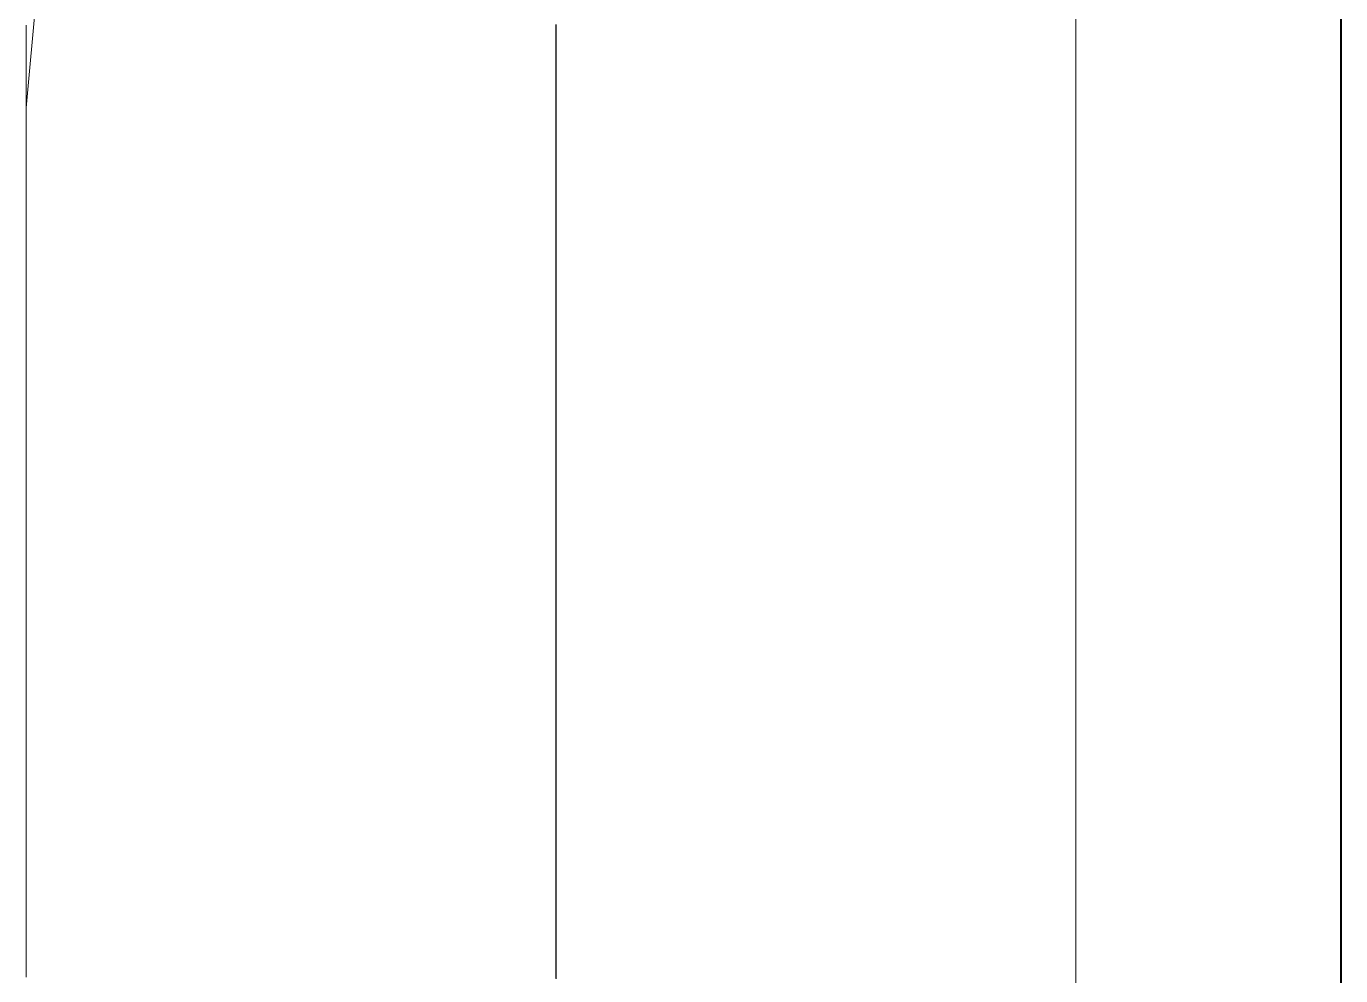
# Model space of a CAD drawing. Extents: x 65572 to 72871, y 30718 to 33858.
# Drawn here: x 65708.02 to 65710.501, y 32293.792 to 32295.586 of the extents above; entities that cross this region are included whole.
import ezdxf

# ---------------------------------------------------------------- set-up
doc = ezdxf.new("R2010")
doc.units = 0
doc.header["$LTSCALE"] = 0.5
doc.header["$MEASUREMENT"] = 0
for name, color, linetype, lineweight in [('Framing', 142, 'CONTINUOUS', 13), ('Layout', 154, 'CONTINUOUS', 5), ('Structure', 7, 'CONTINUOUS', 40)]:
    doc.layers.add(name, color=color, linetype=linetype, lineweight=lineweight)

msp = doc.modelspace()

# ---------------------------------------------------------------- linework, layer by layer
at = {"layer": 'Framing'}
msp.add_line((65710.00134, 32435.914212), (65710.00134, 32239.968035), dxfattribs=at)
at = {"layer": 'Layout', "linetype": 'ByBlock'}
msp.add_line((65709.020244, 32306.431408), (65708.020239, 32295.431354), dxfattribs=at)
for points in [[(65708.020239, 32293.791299), (65708.020239, 32293.793333), (65708.020239, 32293.795366), (65708.020239, 32293.7974), (65708.020239, 32293.799434), (65708.020239, 32293.801467), (65708.020239, 32293.803501), (65708.020239, 32293.805534), (65708.020239, 32293.807568), (65708.020239, 32293.809602), (65708.020239, 32293.811635), (65708.020239, 32293.813669), (65708.020239, 32293.815702), (65708.020239, 32293.817736), (65708.020239, 32293.81977), (65708.020239, 32293.821803), (65708.020239, 32293.823837), (65708.020239, 32293.82587), (65708.020239, 32293.827904), (65708.020239, 32293.829938), (65708.020239, 32293.831971), (65708.020239, 32293.834005), (65708.020239, 32293.836038), (65708.020239, 32293.838072), (65708.020239, 32293.84046), (65708.020239, 32293.843736), (65708.020239, 32293.847012), (65708.020239, 32293.850288), (65708.020239, 32293.853564), (65708.020239, 32293.85684), (65708.020239, 32293.860115), (65708.020239, 32293.863391), (65708.020239, 32293.866667), (65708.020239, 32293.869943), (65708.020239, 32293.873219), (65708.020239, 32293.876495), (65708.020239, 32293.87977), (65708.020239, 32293.883046), (65708.020239, 32293.886322), (65708.020239, 32293.889598), (65708.020239, 32293.892874), (65708.020239, 32293.896149), (65708.020239, 32293.899425), (65708.020239, 32293.902701), (65708.020239, 32293.905977), (65708.020239, 32293.909253), (65708.020239, 32293.912529), (65708.020239, 32293.915804), (65708.020239, 32293.91908), (65708.020239, 32293.922356), (65708.020239, 32293.925632), (65708.020239, 32293.928908), (65708.020239, 32293.932184), (65708.020239, 32293.935459), (65708.020239, 32293.938735), (65708.020239, 32293.942011), (65708.020239, 32293.945287), (65708.020239, 32293.948563), (65708.020239, 32293.951838), (65708.020239, 32293.955114), (65708.020239, 32293.95839), (65708.020239, 32293.962667), (65708.020239, 32293.967021), (65708.020239, 32293.971374), (65708.020239, 32293.975728), (65708.020239, 32293.980082), (65708.020239, 32293.984436), (65708.020239, 32293.98879), (65708.020239, 32293.993143), (65708.020239, 32293.997497), (65708.020239, 32294.001851), (65708.020239, 32294.006205), (65708.020239, 32294.010559), (65708.020239, 32294.014912), (65708.020239, 32294.019266), (65708.020239, 32294.02362), (65708.020239, 32294.027974), (65708.020239, 32294.032328), (65708.020239, 32294.036681), (65708.020239, 32294.041035), (65708.020239, 32294.045389), (65708.020239, 32294.049743), (65708.020239, 32294.054097), (65708.020239, 32294.05845), (65708.020239, 32294.062804), (65708.020239, 32294.067158), (65708.020239, 32294.071512), (65708.020239, 32294.075866), (65708.020239, 32294.080219), (65708.020239, 32294.084573), (65708.020239, 32294.088927), (65708.020239, 32294.093281), (65708.020239, 32294.097634), (65708.020239, 32294.101988), (65708.020239, 32294.106342), (65708.020239, 32294.110696), (65708.020239, 32294.11505), (65708.020239, 32294.119895), (65708.020239, 32294.125108), (65708.020239, 32294.130322), (65708.020239, 32294.135535), (65708.020239, 32294.140748), (65708.020239, 32294.145962), (65708.020239, 32294.151175), (65708.020239, 32294.156389), (65708.020239, 32294.161602), (65708.020239, 32294.166816), (65708.020239, 32294.172029), (65708.020239, 32294.177243), (65708.020239, 32294.182456), (65708.020239, 32294.187669), (65708.020239, 32294.192883), (65708.020239, 32294.198096), (65708.020239, 32294.20331), (65708.020239, 32294.208523), (65708.020239, 32294.213737), (65708.020239, 32294.21895), (65708.020239, 32294.224164), (65708.020239, 32294.229377), (65708.020239, 32294.23459), (65708.020239, 32294.239804), (65708.020239, 32294.245017), (65708.020239, 32294.250231), (65708.020239, 32294.255444), (65708.020239, 32294.260658), (65708.020239, 32294.265871), (65708.020239, 32294.271085), (65708.020239, 32294.276298), (65708.020239, 32294.281511), (65708.020239, 32294.286725), (65708.020239, 32294.291938), (65708.020239, 32294.297152), (65708.020239, 32294.302365), (65708.020239, 32294.307707), (65708.020239, 32294.313519), (65708.020239, 32294.31933), (65708.020239, 32294.325142), (65708.020239, 32294.330954), (65708.020239, 32294.336765), (65708.020239, 32294.342577), (65708.020239, 32294.348389), (65708.020239, 32294.3542), (65708.020239, 32294.360012), (65708.020239, 32294.365824), (65708.020239, 32294.371635), (65708.020239, 32294.377447), (65708.020239, 32294.383259), (65708.020239, 32294.38907), (65708.020239, 32294.394882), (65708.020239, 32294.400694), (65708.020239, 32294.406505), (65708.020239, 32294.412317), (65708.020239, 32294.418129), (65708.020239, 32294.42394), (65708.020239, 32294.429752), (65708.020239, 32294.435564), (65708.020239, 32294.441375), (65708.020239, 32294.447187), (65708.020239, 32294.452999), (65708.020239, 32294.45881), (65708.020239, 32294.464622), (65708.020239, 32294.470434), (65708.020239, 32294.476245), (65708.020239, 32294.482057), (65708.020239, 32294.487869), (65708.020239, 32294.49368), (65708.020239, 32294.499492), (65708.020239, 32294.505304), (65708.020239, 32294.511115), (65708.020239, 32294.516927), (65708.020239, 32294.523002), (65708.020239, 32294.52912), (65708.020239, 32294.535239), (65708.020239, 32294.541357), (65708.020239, 32294.547476), (65708.020239, 32294.553594), (65708.020239, 32294.559713), (65708.020239, 32294.565831), (65708.020239, 32294.57195), (65708.020239, 32294.578068), (65708.020239, 32294.584186), (65708.020239, 32294.590305), (65708.020239, 32294.596423), (65708.020239, 32294.602542), (65708.020239, 32294.60866), (65708.020239, 32294.614779), (65708.020239, 32294.620897), (65708.020239, 32294.627016), (65708.020239, 32294.633134), (65708.020239, 32294.639253), (65708.020239, 32294.645371), (65708.020239, 32294.65149), (65708.020239, 32294.657608), (65708.020239, 32294.663727), (65708.020239, 32294.669845), (65708.020239, 32294.675964), (65708.020239, 32294.682082), (65708.020239, 32294.688201), (65708.020239, 32294.694319), (65708.020239, 32294.700438), (65708.020239, 32294.706556), (65708.020239, 32294.712675), (65708.020239, 32294.718793), (65708.020239, 32294.724911), (65708.020239, 32294.73103), (65708.020239, 32294.737148), (65708.020239, 32294.743267), (65708.020239, 32294.749385), (65708.020239, 32294.755504), (65708.020239, 32294.761622), (65708.020239, 32294.767741), (65708.020239, 32294.773859), (65708.020239, 32294.779978), (65708.020239, 32294.786096), (65708.020239, 32294.792215), (65708.020239, 32294.798333), (65708.020239, 32294.804452), (65708.020239, 32294.81057), (65708.020239, 32294.816689), (65708.020239, 32294.822807), (65708.020239, 32294.828926), (65708.020239, 32294.835044), (65708.020239, 32294.841163), (65708.020239, 32294.847281), (65708.020239, 32294.8534), (65708.020239, 32294.859518), (65708.020239, 32294.865636), (65708.020239, 32294.871755), (65708.020239, 32294.877873), (65708.020239, 32294.883992), (65708.020239, 32294.89011), (65708.020239, 32294.896229), (65708.020239, 32294.902347), (65708.020239, 32294.908466), (65708.020239, 32294.914584), (65708.020239, 32294.920703), (65708.020239, 32294.926821), (65708.020239, 32294.93294), (65708.020239, 32294.939058), (65708.020239, 32294.945177), (65708.020239, 32294.951295), (65708.020239, 32294.957414), (65708.020239, 32294.963488), (65708.020239, 32294.9693), (65708.020239, 32294.975112), (65708.020239, 32294.980923), (65708.020239, 32294.986735), (65708.020239, 32294.992547), (65708.020239, 32294.998358), (65708.020239, 32295.00417), (65708.020239, 32295.009982), (65708.020239, 32295.015793), (65708.020239, 32295.021605), (65708.020239, 32295.027417), (65708.020239, 32295.033228), (65708.020239, 32295.03904), (65708.020239, 32295.044852), (65708.020239, 32295.050663), (65708.020239, 32295.056475), (65708.020239, 32295.062287), (65708.020239, 32295.068098), (65708.020239, 32295.07391), (65708.020239, 32295.079722), (65708.020239, 32295.085533), (65708.020239, 32295.091345), (65708.020239, 32295.097157), (65708.020239, 32295.102968), (65708.020239, 32295.10878), (65708.020239, 32295.114592), (65708.020239, 32295.120403), (65708.020239, 32295.126215), (65708.020239, 32295.132027), (65708.020239, 32295.137838), (65708.020239, 32295.14365), (65708.020239, 32295.149462), (65708.020239, 32295.155273), (65708.020239, 32295.161085), (65708.020239, 32295.166897), (65708.020239, 32295.172708), (65708.020239, 32295.17805), (65708.020239, 32295.183264), (65708.020239, 32295.188477), (65708.020239, 32295.19369), (65708.020239, 32295.198904), (65708.020239, 32295.204117), (65708.020239, 32295.209331), (65708.020239, 32295.214544), (65708.020239, 32295.219758), (65708.020239, 32295.224971), (65708.020239, 32295.230185), (65708.020239, 32295.235398), (65708.020239, 32295.240611), (65708.020239, 32295.245825), (65708.020239, 32295.251038), (65708.020239, 32295.256252), (65708.020239, 32295.261465), (65708.020239, 32295.266679), (65708.020239, 32295.271892), (65708.020239, 32295.277106), (65708.020239, 32295.282319), (65708.020239, 32295.287532), (65708.020239, 32295.292746), (65708.020239, 32295.297959), (65708.020239, 32295.303173), (65708.020239, 32295.308386), (65708.020239, 32295.3136), (65708.020239, 32295.318813), (65708.020239, 32295.324027), (65708.020239, 32295.32924), (65708.020239, 32295.334453), (65708.020239, 32295.339667), (65708.020239, 32295.34488), (65708.020239, 32295.350094), (65708.020239, 32295.355307), (65708.020239, 32295.360521), (65708.020239, 32295.365366), (65708.020239, 32295.369719), (65708.020239, 32295.374073), (65708.020239, 32295.378427), (65708.020239, 32295.382781), (65708.020239, 32295.387135), (65708.020239, 32295.391488), (65708.020239, 32295.395842), (65708.020239, 32295.400196), (65708.020239, 32295.40455), (65708.020239, 32295.408904), (65708.020239, 32295.413257), (65708.020239, 32295.417611), (65708.020239, 32295.421965), (65708.020239, 32295.426319), (65708.020239, 32295.430673), (65708.020239, 32295.435026), (65708.020239, 32295.43938), (65708.020239, 32295.443734), (65708.020239, 32295.448088), (65708.020239, 32295.452442), (65708.020239, 32295.456795), (65708.020239, 32295.461149), (65708.020239, 32295.465503), (65708.020239, 32295.469857), (65708.020239, 32295.47421), (65708.020239, 32295.478564), (65708.020239, 32295.482918), (65708.020239, 32295.487272), (65708.020239, 32295.491626), (65708.020239, 32295.495979), (65708.020239, 32295.500333), (65708.020239, 32295.504687), (65708.020239, 32295.509041), (65708.020239, 32295.513395), (65708.020239, 32295.517748), (65708.020239, 32295.522025), (65708.020239, 32295.525301), (65708.020239, 32295.528577), (65708.020239, 32295.531853), (65708.020239, 32295.535129), (65708.020239, 32295.538404), (65708.020239, 32295.54168), (65708.020239, 32295.544956), (65708.020239, 32295.548232), (65708.020239, 32295.551508), (65708.020239, 32295.554783), (65708.020239, 32295.558059), (65708.020239, 32295.561335), (65708.020239, 32295.564611), (65708.020239, 32295.567887), (65708.020239, 32295.571163), (65708.020239, 32295.574438), (65708.020239, 32295.577714), (65708.020239, 32295.58099), (65708.020239, 32295.584266), (65708.020239, 32295.587542)], [(65709.019922, 32293.787068), (65709.019922, 32293.793197), (65709.019922, 32293.799327), (65709.019922, 32293.805456), (65709.019922, 32293.811586), (65709.019922, 32293.817715), (65709.019922, 32293.823845), (65709.019922, 32293.829974), (65709.019922, 32293.836104), (65709.019922, 32293.842233), (65709.019922, 32293.848363), (65709.019922, 32293.854493), (65709.019922, 32293.860622), (65709.019922, 32293.866752), (65709.019922, 32293.872881), (65709.019922, 32293.879011), (65709.019922, 32293.88514), (65709.019922, 32293.89127), (65709.019922, 32293.897399), (65709.019922, 32293.903529), (65709.019922, 32293.909658), (65709.019922, 32293.915788), (65709.019922, 32293.921917), (65709.019922, 32293.928047), (65709.019922, 32293.934176), (65709.019922, 32293.940306), (65709.019922, 32293.946435), (65709.019922, 32293.952565), (65709.019922, 32293.958694), (65709.019922, 32293.964824), (65709.019922, 32293.970953), (65709.019922, 32293.977083), (65709.019922, 32293.983212), (65709.019922, 32293.989342), (65709.019922, 32293.995471), (65709.019922, 32294.001601), (65709.019922, 32294.00773), (65709.019922, 32294.01386), (65709.019922, 32294.019989), (65709.019922, 32294.026119), (65709.019922, 32294.032248), (65709.019922, 32294.038378), (65709.019922, 32294.044508), (65709.019922, 32294.050637), (65709.019922, 32294.056767), (65709.019922, 32294.062896), (65709.019922, 32294.069026), (65709.019922, 32294.075155), (65709.019922, 32294.081285), (65709.019922, 32294.087414), (65709.019922, 32294.093544), (65709.019922, 32294.099673), (65709.019922, 32294.105803), (65709.019922, 32294.111932), (65709.019922, 32294.118062), (65709.019922, 32294.124191), (65709.019922, 32294.130321), (65709.019922, 32294.13645), (65709.019922, 32294.14258), (65709.019922, 32294.148709), (65709.019922, 32294.154839), (65709.019922, 32294.160968), (65709.019922, 32294.167098), (65709.019922, 32294.173227), (65709.019922, 32294.179357), (65709.019922, 32294.185486), (65709.019922, 32294.191616), (65709.019922, 32294.197745), (65709.019922, 32294.203875), (65709.019922, 32294.210004), (65709.019922, 32294.216134), (65709.019922, 32294.222264), (65709.019922, 32294.228393), (65709.019922, 32294.234523), (65709.019922, 32294.240652), (65709.019922, 32294.246782), (65709.019922, 32294.252911), (65709.019922, 32294.259041), (65709.019922, 32294.26517), (65709.019922, 32294.2713), (65709.019922, 32294.277429), (65709.019922, 32294.283559), (65709.019922, 32294.289688), (65709.019922, 32294.295818), (65709.019922, 32294.301947), (65709.019922, 32294.308077), (65709.019922, 32294.314206), (65709.019922, 32294.320336), (65709.019922, 32294.326465), (65709.019922, 32294.332595), (65709.019922, 32294.338724), (65709.019922, 32294.344854), (65709.019922, 32294.350983), (65709.019922, 32294.357113), (65709.019922, 32294.363242), (65709.019922, 32294.369372), (65709.019922, 32294.375501), (65709.019922, 32294.381631), (65709.019922, 32294.38776), (65709.019922, 32294.39389), (65709.019922, 32294.400019), (65709.019922, 32294.406149), (65709.019922, 32294.412279), (65709.019922, 32294.418408), (65709.019922, 32294.424538), (65709.019922, 32294.430667), (65709.019922, 32294.436797), (65709.019922, 32294.442926), (65709.019922, 32294.449056), (65709.019922, 32294.455185), (65709.019922, 32294.461315), (65709.019922, 32294.467444), (65709.019922, 32294.473574), (65709.019922, 32294.479703), (65709.019922, 32294.485833), (65709.019922, 32294.491962), (65709.019922, 32294.498092), (65709.019922, 32294.504221), (65709.019922, 32294.510351), (65709.019922, 32294.51648), (65709.019922, 32294.52261), (65709.019922, 32294.528739), (65709.019922, 32294.534869), (65709.019922, 32294.540998), (65709.019922, 32294.547128), (65709.019922, 32294.553257), (65709.019922, 32294.559387), (65709.019922, 32294.565516), (65709.019922, 32294.571646), (65709.019922, 32294.577775), (65709.019922, 32294.583905), (65709.019922, 32294.590035), (65709.019922, 32294.596164), (65709.019922, 32294.602294), (65709.019922, 32294.608423), (65709.019922, 32294.614553), (65709.019922, 32294.620682), (65709.019922, 32294.626812), (65709.019922, 32294.632941), (65709.019922, 32294.639071), (65709.019922, 32294.6452), (65709.019922, 32294.65133), (65709.019922, 32294.657459), (65709.019922, 32294.663589), (65709.019922, 32294.669718), (65709.019922, 32294.675848), (65709.019922, 32294.681977), (65709.019922, 32294.688107), (65709.019922, 32294.694236), (65709.019922, 32294.700366), (65709.019922, 32294.706495), (65709.019922, 32294.712625), (65709.019922, 32294.718754), (65709.019922, 32294.724884), (65709.019922, 32294.731013), (65709.019922, 32294.737143), (65709.019922, 32294.743272), (65709.019922, 32294.749402), (65709.019922, 32294.755531), (65709.019922, 32294.761661), (65709.019922, 32294.76779), (65709.019922, 32294.77392), (65709.019922, 32294.78005), (65709.019922, 32294.786179), (65709.019922, 32294.792309), (65709.019922, 32294.798438), (65709.019922, 32294.804568), (65709.019922, 32294.810697), (65709.019922, 32294.816827), (65709.019922, 32294.822956), (65709.019922, 32294.829086), (65709.019922, 32294.835215), (65709.019922, 32294.841345), (65709.019922, 32294.847474), (65709.019922, 32294.853604), (65709.019922, 32294.859733), (65709.019922, 32294.865863), (65709.019922, 32294.871992), (65709.019922, 32294.878122), (65709.019922, 32294.884251), (65709.019922, 32294.890381), (65709.019922, 32294.89651), (65709.019922, 32294.90264), (65709.019922, 32294.908769), (65709.019922, 32294.914899), (65709.019922, 32294.921028), (65709.019922, 32294.927158), (65709.019922, 32294.933287), (65709.019922, 32294.939417), (65709.019922, 32294.945546), (65709.019922, 32294.951676), (65709.019922, 32294.957805), (65709.019922, 32294.963935), (65709.019922, 32294.970065), (65709.019922, 32294.976194), (65709.019922, 32294.982324), (65709.019922, 32294.988453), (65709.019922, 32294.994583), (65709.019922, 32295.000712), (65709.019922, 32295.006842), (65709.019922, 32295.012971), (65709.019922, 32295.019101), (65709.019922, 32295.02523), (65709.019922, 32295.03136), (65709.019922, 32295.037489), (65709.019922, 32295.043619), (65709.019922, 32295.049748), (65709.019922, 32295.055878), (65709.019922, 32295.062007), (65709.019922, 32295.068137), (65709.019922, 32295.074266), (65709.019922, 32295.080396), (65709.019922, 32295.086525), (65709.019922, 32295.092655), (65709.019922, 32295.098784), (65709.019922, 32295.104914), (65709.019922, 32295.111043), (65709.019922, 32295.117173), (65709.019922, 32295.123302), (65709.019922, 32295.129432), (65709.019922, 32295.135561), (65709.019922, 32295.141691), (65709.019922, 32295.147821), (65709.019922, 32295.15395), (65709.019922, 32295.16008), (65709.019922, 32295.166209), (65709.019922, 32295.172339), (65709.019922, 32295.178468), (65709.019922, 32295.184598), (65709.019922, 32295.190727), (65709.019922, 32295.196857), (65709.019922, 32295.202986), (65709.019922, 32295.209116), (65709.019922, 32295.215245), (65709.019922, 32295.221375), (65709.019922, 32295.227504), (65709.019922, 32295.233634), (65709.019922, 32295.239763), (65709.019922, 32295.245893), (65709.019922, 32295.252022), (65709.019922, 32295.258152), (65709.019922, 32295.264281), (65709.019922, 32295.270411), (65709.019922, 32295.27654), (65709.019922, 32295.28267), (65709.019922, 32295.288799), (65709.019922, 32295.294929), (65709.019922, 32295.301058), (65709.019922, 32295.307188), (65709.019922, 32295.313317), (65709.019922, 32295.319447), (65709.019922, 32295.325576), (65709.019922, 32295.331706), (65709.019922, 32295.337836), (65709.019922, 32295.343965), (65709.019922, 32295.350095), (65709.019922, 32295.356224), (65709.019922, 32295.362354), (65709.019922, 32295.368483), (65709.019922, 32295.374613), (65709.019922, 32295.380742), (65709.019922, 32295.386872), (65709.019922, 32295.393001), (65709.019922, 32295.399131), (65709.019922, 32295.40526), (65709.019922, 32295.41139), (65709.019922, 32295.417519), (65709.019922, 32295.423649), (65709.019922, 32295.429778), (65709.019922, 32295.435908), (65709.019922, 32295.442037), (65709.019922, 32295.448167), (65709.019922, 32295.454296), (65709.019922, 32295.460426), (65709.019922, 32295.466555), (65709.019922, 32295.472685), (65709.019922, 32295.478814), (65709.019922, 32295.484944), (65709.019922, 32295.491073), (65709.019922, 32295.497203), (65709.019922, 32295.503332), (65709.019922, 32295.509462), (65709.019922, 32295.515592), (65709.019922, 32295.521721), (65709.019922, 32295.527851), (65709.019922, 32295.53398), (65709.019922, 32295.54011), (65709.019922, 32295.546239), (65709.019922, 32295.552369), (65709.019922, 32295.558498), (65709.019922, 32295.564628), (65709.019922, 32295.570757), (65709.019922, 32295.576887), (65709.019922, 32295.583016), (65709.019922, 32295.589146)], [(65708.020239, 32295.431354), (65708.020239, 32295.430663), (65708.020239, 32295.429972), (65708.020239, 32295.429281), (65708.020239, 32295.42859), (65708.020239, 32295.427899), (65708.020239, 32295.427208), (65708.020239, 32295.426517), (65708.020239, 32295.425826), (65708.020239, 32295.425135), (65708.020239, 32295.424444), (65708.020239, 32295.423753), (65708.020239, 32295.423062), (65708.020239, 32295.422371), (65708.020239, 32295.42168), (65708.020239, 32295.420989), (65708.020239, 32295.420298), (65708.020239, 32295.419607), (65708.020239, 32295.418916), (65708.020239, 32295.418225), (65708.020239, 32295.417534), (65708.020239, 32295.416843), (65708.020239, 32295.416152), (65708.020239, 32295.415461), (65708.020239, 32295.41477), (65708.020239, 32295.41408), (65708.020239, 32295.413389), (65708.020239, 32295.412698), (65708.020239, 32295.412007), (65708.020239, 32295.411316), (65708.020239, 32295.410625), (65708.020239, 32295.409934), (65708.020239, 32295.409243), (65708.020239, 32295.408552), (65708.020239, 32295.407861), (65708.020239, 32295.40717), (65708.020239, 32295.406479), (65708.020239, 32295.404826), (65708.020239, 32295.402787), (65708.020239, 32295.400749), (65708.020239, 32295.398711), (65708.020239, 32295.396673), (65708.020239, 32295.394634), (65708.020239, 32295.392596), (65708.020239, 32295.390558), (65708.020239, 32295.38852), (65708.020239, 32295.386481), (65708.020239, 32295.384443), (65708.020239, 32295.382405), (65708.020239, 32295.380367), (65708.020239, 32295.378328), (65708.020239, 32295.37629), (65708.020239, 32295.374252), (65708.020239, 32295.372214), (65708.020239, 32295.370175), (65708.020239, 32295.368137), (65708.020239, 32295.366099), (65708.020239, 32295.364061), (65708.020239, 32295.362022), (65708.020239, 32295.359984), (65708.020239, 32295.357946), (65708.020239, 32295.355908), (65708.020239, 32295.353869), (65708.020239, 32295.351831), (65708.020239, 32295.349793), (65708.020239, 32295.347755), (65708.020239, 32295.345716), (65708.020239, 32295.343678), (65708.020239, 32295.34164), (65708.020239, 32295.339602), (65708.020239, 32295.337563), (65708.020239, 32295.335525), (65708.020239, 32295.333487), (65708.020239, 32295.330915), (65708.020239, 32295.327632), (65708.020239, 32295.324348), (65708.020239, 32295.321065), (65708.020239, 32295.317782), (65708.020239, 32295.314498), (65708.020239, 32295.311215), (65708.020239, 32295.307932), (65708.020239, 32295.304648), (65708.020239, 32295.301365), (65708.020239, 32295.298082), (65708.020239, 32295.294798), (65708.020239, 32295.291515), (65708.020239, 32295.288232), (65708.020239, 32295.284948), (65708.020239, 32295.281665), (65708.020239, 32295.278382), (65708.020239, 32295.275098), (65708.020239, 32295.271815), (65708.020239, 32295.268532), (65708.020239, 32295.265248), (65708.020239, 32295.261965), (65708.020239, 32295.258682), (65708.020239, 32295.255398), (65708.020239, 32295.252115), (65708.020239, 32295.248832), (65708.020239, 32295.245548), (65708.020239, 32295.242265), (65708.020239, 32295.238982), (65708.020239, 32295.235698), (65708.020239, 32295.232415), (65708.020239, 32295.229132), (65708.020239, 32295.225848), (65708.020239, 32295.222565), (65708.020239, 32295.219282), (65708.020239, 32295.215998), (65708.020239, 32295.212561), (65708.020239, 32295.208197), (65708.020239, 32295.203833), (65708.020239, 32295.199469), (65708.020239, 32295.195106), (65708.020239, 32295.190742), (65708.020239, 32295.186378), (65708.020239, 32295.182014), (65708.020239, 32295.177651), (65708.020239, 32295.173287), (65708.020239, 32295.168923), (65708.020239, 32295.164559), (65708.020239, 32295.160195), (65708.020239, 32295.155832), (65708.020239, 32295.151468), (65708.020239, 32295.147104), (65708.020239, 32295.14274), (65708.020239, 32295.138377), (65708.020239, 32295.134013), (65708.020239, 32295.129649), (65708.020239, 32295.125285), (65708.020239, 32295.120922), (65708.020239, 32295.116558), (65708.020239, 32295.112194), (65708.020239, 32295.10783), (65708.020239, 32295.103466), (65708.020239, 32295.099103), (65708.020239, 32295.094739), (65708.020239, 32295.090375), (65708.020239, 32295.086011), (65708.020239, 32295.081648), (65708.020239, 32295.077284), (65708.020239, 32295.07292), (65708.020239, 32295.068556), (65708.020239, 32295.064193), (65708.020239, 32295.059829), (65708.020239, 32295.055465), (65708.020239, 32295.050363), (65708.020239, 32295.045137), (65708.020239, 32295.039912), (65708.020239, 32295.034687), (65708.020239, 32295.029461), (65708.020239, 32295.024236), (65708.020239, 32295.01901), (65708.020239, 32295.013785), (65708.020239, 32295.00856), (65708.020239, 32295.003334), (65708.020239, 32294.998109), (65708.020239, 32294.992883), (65708.020239, 32294.987658), (65708.020239, 32294.982433), (65708.020239, 32294.977207), (65708.020239, 32294.971982), (65708.020239, 32294.966756), (65708.020239, 32294.961531), (65708.020239, 32294.956306), (65708.020239, 32294.95108), (65708.020239, 32294.945855), (65708.020239, 32294.94063), (65708.020239, 32294.935404), (65708.020239, 32294.930179), (65708.020239, 32294.924953), (65708.020239, 32294.919728), (65708.020239, 32294.914503), (65708.020239, 32294.909277), (65708.020239, 32294.904052), (65708.020239, 32294.898826), (65708.020239, 32294.893601), (65708.020239, 32294.888376), (65708.020239, 32294.88315), (65708.020239, 32294.877925), (65708.020239, 32294.872699), (65708.020239, 32294.867474), (65708.020239, 32294.861906), (65708.020239, 32294.856081), (65708.020239, 32294.850256), (65708.020239, 32294.844431), (65708.020239, 32294.838606), (65708.020239, 32294.832781), (65708.020239, 32294.826956), (65708.020239, 32294.821131), (65708.020239, 32294.815306), (65708.020239, 32294.809481), (65708.020239, 32294.803656), (65708.020239, 32294.797831), (65708.020239, 32294.792006), (65708.020239, 32294.786181), (65708.020239, 32294.780356), (65708.020239, 32294.774531), (65708.020239, 32294.768706), (65708.020239, 32294.762881), (65708.020239, 32294.757056), (65708.020239, 32294.751231), (65708.020239, 32294.745406), (65708.020239, 32294.739581), (65708.020239, 32294.733756), (65708.020239, 32294.727931), (65708.020239, 32294.722106), (65708.020239, 32294.716281), (65708.020239, 32294.710456), (65708.020239, 32294.704631), (65708.020239, 32294.698806), (65708.020239, 32294.692981), (65708.020239, 32294.687156), (65708.020239, 32294.681331), (65708.020239, 32294.675506), (65708.020239, 32294.669681), (65708.020239, 32294.663856), (65708.020239, 32294.658031), (65708.020239, 32294.652119), (65708.020239, 32294.645986), (65708.020239, 32294.639854), (65708.020239, 32294.633721), (65708.020239, 32294.627589), (65708.020239, 32294.621456), (65708.020239, 32294.615324), (65708.020239, 32294.609191), (65708.020239, 32294.603059), (65708.020239, 32294.596926), (65708.020239, 32294.590794), (65708.020239, 32294.584661), (65708.020239, 32294.578529), (65708.020239, 32294.572396), (65708.020239, 32294.566264), (65708.020239, 32294.560131), (65708.020239, 32294.553999), (65708.020239, 32294.547866), (65708.020239, 32294.541734), (65708.020239, 32294.535601), (65708.020239, 32294.529469), (65708.020239, 32294.523336), (65708.020239, 32294.517204), (65708.020239, 32294.511071), (65708.020239, 32294.504939), (65708.020239, 32294.498806), (65708.020239, 32294.492674), (65708.020239, 32294.486541), (65708.020239, 32294.480409), (65708.020239, 32294.474276), (65708.020239, 32294.468144), (65708.020239, 32294.462011), (65708.020239, 32294.455879), (65708.020239, 32294.449746), (65708.020239, 32294.443614), (65708.020239, 32294.437481), (65708.020239, 32294.431349), (65708.020239, 32294.425216), (65708.020239, 32294.419084), (65708.020239, 32294.412951), (65708.020239, 32294.406819), (65708.020239, 32294.400686), (65708.020239, 32294.394554), (65708.020239, 32294.388421), (65708.020239, 32294.382289), (65708.020239, 32294.376156), (65708.020239, 32294.370024), (65708.020239, 32294.363891), (65708.020239, 32294.357759), (65708.020239, 32294.351626), (65708.020239, 32294.345494), (65708.020239, 32294.339361), (65708.020239, 32294.333229), (65708.020239, 32294.327096), (65708.020239, 32294.320964), (65708.020239, 32294.314831), (65708.020239, 32294.308699), (65708.020239, 32294.302566), (65708.020239, 32294.296434), (65708.020239, 32294.290301), (65708.020239, 32294.284169), (65708.020239, 32294.278036), (65708.020239, 32294.271904), (65708.020239, 32294.265771), (65708.020239, 32294.259639), (65708.020239, 32294.253506), (65708.020239, 32294.247374), (65708.020239, 32294.241241), (65708.020239, 32294.235109), (65708.020239, 32294.228976), (65708.020239, 32294.222844), (65708.020239, 32294.216711), (65708.020239, 32294.210579), (65708.020239, 32294.204666), (65708.020239, 32294.198841), (65708.020239, 32294.193016), (65708.020239, 32294.187191), (65708.020239, 32294.181366), (65708.020239, 32294.175541), (65708.020239, 32294.169716), (65708.020239, 32294.163891), (65708.020239, 32294.158066), (65708.020239, 32294.152241), (65708.020239, 32294.146416), (65708.020239, 32294.140591), (65708.020239, 32294.134766), (65708.020239, 32294.128941), (65708.020239, 32294.123116), (65708.020239, 32294.117291), (65708.020239, 32294.111466), (65708.020239, 32294.105641), (65708.020239, 32294.099816), (65708.020239, 32294.093991), (65708.020239, 32294.088166), (65708.020239, 32294.082341), (65708.020239, 32294.076516), (65708.020239, 32294.070691), (65708.020239, 32294.064866), (65708.020239, 32294.059041), (65708.020239, 32294.053216), (65708.020239, 32294.047391), (65708.020239, 32294.041566), (65708.020239, 32294.035741), (65708.020239, 32294.029916), (65708.020239, 32294.024091), (65708.020239, 32294.018266), (65708.020239, 32294.012441), (65708.020239, 32294.006616), (65708.020239, 32294.000791), (65708.020239, 32293.995223), (65708.020239, 32293.989998), (65708.020239, 32293.984773), (65708.020239, 32293.979547), (65708.020239, 32293.974322), (65708.020239, 32293.969096), (65708.020239, 32293.963871), (65708.020239, 32293.958646), (65708.020239, 32293.95342), (65708.020239, 32293.948195), (65708.020239, 32293.94297), (65708.020239, 32293.937744), (65708.020239, 32293.932519), (65708.020239, 32293.927293), (65708.020239, 32293.922068), (65708.020239, 32293.916843), (65708.020239, 32293.911617), (65708.020239, 32293.906392), (65708.020239, 32293.901166), (65708.020239, 32293.895941), (65708.020239, 32293.890716), (65708.020239, 32293.88549), (65708.020239, 32293.880265), (65708.020239, 32293.875039), (65708.020239, 32293.869814), (65708.020239, 32293.864589), (65708.020239, 32293.859363), (65708.020239, 32293.854138), (65708.020239, 32293.848913), (65708.020239, 32293.843687), (65708.020239, 32293.838462), (65708.020239, 32293.833236), (65708.020239, 32293.828011), (65708.020239, 32293.822786), (65708.020239, 32293.81756), (65708.020239, 32293.812335), (65708.020239, 32293.807233), (65708.020239, 32293.802869), (65708.020239, 32293.798505), (65708.020239, 32293.794141), (65708.020239, 32293.789777)]]:
    msp.add_lwpolyline(points, dxfattribs=at)
at = {"layer": 'Layout', "linetype": 'ByBlock', "flags": 128}
for points in [[(65708.020239, 32293.790868), (65708.020239, 32293.792906), (65708.020239, 32293.794944), (65708.020239, 32293.796983), (65708.020239, 32293.799021), (65708.020239, 32293.801059), (65708.020239, 32293.803097), (65708.020239, 32293.805136), (65708.020239, 32293.807174), (65708.020239, 32293.809212), (65708.020239, 32293.81125), (65708.020239, 32293.813289), (65708.020239, 32293.815327), (65708.020239, 32293.817365), (65708.020239, 32293.819403), (65708.020239, 32293.821442), (65708.020239, 32293.82348), (65708.020239, 32293.825518), (65708.020239, 32293.827556), (65708.020239, 32293.829595), (65708.020239, 32293.831633), (65708.020239, 32293.833671), (65708.020239, 32293.835709), (65708.020239, 32293.837748), (65708.020239, 32293.84032), (65708.020239, 32293.843603), (65708.020239, 32293.846886), (65708.020239, 32293.850169), (65708.020239, 32293.853453), (65708.020239, 32293.856736), (65708.020239, 32293.860019), (65708.020239, 32293.863303), (65708.020239, 32293.866586), (65708.020239, 32293.869869), (65708.020239, 32293.873153), (65708.020239, 32293.876436), (65708.020239, 32293.879719), (65708.020239, 32293.883003), (65708.020239, 32293.886286), (65708.020239, 32293.889569), (65708.020239, 32293.892853), (65708.020239, 32293.896136), (65708.020239, 32293.899419), (65708.020239, 32293.902703), (65708.020239, 32293.905986), (65708.020239, 32293.909269), (65708.020239, 32293.912553), (65708.020239, 32293.915836), (65708.020239, 32293.919119), (65708.020239, 32293.922403), (65708.020239, 32293.925686), (65708.020239, 32293.928969), (65708.020239, 32293.932253), (65708.020239, 32293.935536), (65708.020239, 32293.938819), (65708.020239, 32293.942103), (65708.020239, 32293.945386), (65708.020239, 32293.948669), (65708.020239, 32293.951953), (65708.020239, 32293.955236), (65708.020239, 32293.958674), (65708.020239, 32293.963038), (65708.020239, 32293.967401), (65708.020239, 32293.971765), (65708.020239, 32293.976129), (65708.020239, 32293.980493), (65708.020239, 32293.984856), (65708.020239, 32293.98922), (65708.020239, 32293.993584), (65708.020239, 32293.997948), (65708.020239, 32294.002311), (65708.020239, 32294.006675), (65708.020239, 32294.011039), (65708.020239, 32294.015403), (65708.020239, 32294.019766), (65708.020239, 32294.02413), (65708.020239, 32294.028494), (65708.020239, 32294.032858), (65708.020239, 32294.037222), (65708.020239, 32294.041585), (65708.020239, 32294.045949), (65708.020239, 32294.050313), (65708.020239, 32294.054677), (65708.020239, 32294.05904), (65708.020239, 32294.063404), (65708.020239, 32294.067768), (65708.020239, 32294.072132), (65708.020239, 32294.076495), (65708.020239, 32294.080859), (65708.020239, 32294.085223), (65708.020239, 32294.089587), (65708.020239, 32294.093951), (65708.020239, 32294.098314), (65708.020239, 32294.102678), (65708.020239, 32294.107042), (65708.020239, 32294.111406), (65708.020239, 32294.115769), (65708.020239, 32294.120872), (65708.020239, 32294.126097), (65708.020239, 32294.131322), (65708.020239, 32294.136548), (65708.020239, 32294.141773), (65708.020239, 32294.146999), (65708.020239, 32294.152224), (65708.020239, 32294.157449), (65708.020239, 32294.162675), (65708.020239, 32294.1679), (65708.020239, 32294.173126), (65708.020239, 32294.178351), (65708.020239, 32294.183576), (65708.020239, 32294.188802), (65708.020239, 32294.194027), (65708.020239, 32294.199253), (65708.020239, 32294.204478), (65708.020239, 32294.209703), (65708.020239, 32294.214929), (65708.020239, 32294.220154), (65708.020239, 32294.225379), (65708.020239, 32294.230605), (65708.020239, 32294.23583), (65708.020239, 32294.241056), (65708.020239, 32294.246281), (65708.020239, 32294.251506), (65708.020239, 32294.256732), (65708.020239, 32294.261957), (65708.020239, 32294.267183), (65708.020239, 32294.272408), (65708.020239, 32294.277633), (65708.020239, 32294.282859), (65708.020239, 32294.288084), (65708.020239, 32294.29331), (65708.020239, 32294.298535), (65708.020239, 32294.30376), (65708.020239, 32294.309328), (65708.020239, 32294.315153), (65708.020239, 32294.320978), (65708.020239, 32294.326803), (65708.020239, 32294.332628), (65708.020239, 32294.338453), (65708.020239, 32294.344278), (65708.020239, 32294.350103), (65708.020239, 32294.355928), (65708.020239, 32294.361753), (65708.020239, 32294.367578), (65708.020239, 32294.373403), (65708.020239, 32294.379228), (65708.020239, 32294.385053), (65708.020239, 32294.390878), (65708.020239, 32294.396703), (65708.020239, 32294.402528), (65708.020239, 32294.408353), (65708.020239, 32294.414178), (65708.020239, 32294.420003), (65708.020239, 32294.425828), (65708.020239, 32294.431653), (65708.020239, 32294.437478), (65708.020239, 32294.443303), (65708.020239, 32294.449128), (65708.020239, 32294.454953), (65708.020239, 32294.460778), (65708.020239, 32294.466603), (65708.020239, 32294.472428), (65708.020239, 32294.478253), (65708.020239, 32294.484078), (65708.020239, 32294.489903), (65708.020239, 32294.495728), (65708.020239, 32294.501553), (65708.020239, 32294.507378), (65708.020239, 32294.513203), (65708.020239, 32294.519116), (65708.020239, 32294.525248), (65708.020239, 32294.531381), (65708.020239, 32294.537513), (65708.020239, 32294.543646), (65708.020239, 32294.549778), (65708.020239, 32294.555911), (65708.020239, 32294.562043), (65708.020239, 32294.568176), (65708.020239, 32294.574308), (65708.020239, 32294.580441), (65708.020239, 32294.586573), (65708.020239, 32294.592706), (65708.020239, 32294.598838), (65708.020239, 32294.604971), (65708.020239, 32294.611103), (65708.020239, 32294.617236), (65708.020239, 32294.623368), (65708.020239, 32294.629501), (65708.020239, 32294.635633), (65708.020239, 32294.641766), (65708.020239, 32294.647898), (65708.020239, 32294.654031), (65708.020239, 32294.660163), (65708.020239, 32294.666296), (65708.020239, 32294.672428), (65708.020239, 32294.678561), (65708.020239, 32294.684693), (65708.020239, 32294.690826), (65708.020239, 32294.696958), (65708.020239, 32294.703091), (65708.020239, 32294.709223), (65708.020239, 32294.715356), (65708.020239, 32294.721488), (65708.020239, 32294.727621), (65708.020239, 32294.733753), (65708.020239, 32294.739886), (65708.020239, 32294.746018), (65708.020239, 32294.752151), (65708.020239, 32294.758283), (65708.020239, 32294.764416), (65708.020239, 32294.770548), (65708.020239, 32294.776681), (65708.020239, 32294.782813), (65708.020239, 32294.788946), (65708.020239, 32294.795078), (65708.020239, 32294.801211), (65708.020239, 32294.807343), (65708.020239, 32294.813476), (65708.020239, 32294.819608), (65708.020239, 32294.825741), (65708.020239, 32294.831873), (65708.020239, 32294.838006), (65708.020239, 32294.844138), (65708.020239, 32294.850271), (65708.020239, 32294.856403), (65708.020239, 32294.862536), (65708.020239, 32294.868668), (65708.020239, 32294.874801), (65708.020239, 32294.880933), (65708.020239, 32294.887066), (65708.020239, 32294.893198), (65708.020239, 32294.899331), (65708.020239, 32294.905463), (65708.020239, 32294.911596), (65708.020239, 32294.917728), (65708.020239, 32294.923861), (65708.020239, 32294.929993), (65708.020239, 32294.936126), (65708.020239, 32294.942258), (65708.020239, 32294.948391), (65708.020239, 32294.954523), (65708.020239, 32294.960656), (65708.020239, 32294.966568), (65708.020239, 32294.972393), (65708.020239, 32294.978218), (65708.020239, 32294.984043), (65708.020239, 32294.989868), (65708.020239, 32294.995693), (65708.020239, 32295.001518), (65708.020239, 32295.007343), (65708.020239, 32295.013168), (65708.020239, 32295.018993), (65708.020239, 32295.024818), (65708.020239, 32295.030643), (65708.020239, 32295.036468), (65708.020239, 32295.042293), (65708.020239, 32295.048118), (65708.020239, 32295.053943), (65708.020239, 32295.059768), (65708.020239, 32295.065593), (65708.020239, 32295.071418), (65708.020239, 32295.077243), (65708.020239, 32295.083068), (65708.020239, 32295.088893), (65708.020239, 32295.094718), (65708.020239, 32295.100543), (65708.020239, 32295.106368), (65708.020239, 32295.112193), (65708.020239, 32295.118018), (65708.020239, 32295.123843), (65708.020239, 32295.129668), (65708.020239, 32295.135493), (65708.020239, 32295.141318), (65708.020239, 32295.147143), (65708.020239, 32295.152968), (65708.020239, 32295.158793), (65708.020239, 32295.164618), (65708.020239, 32295.170443), (65708.020239, 32295.176011), (65708.020239, 32295.181236), (65708.020239, 32295.186462), (65708.020239, 32295.191687), (65708.020239, 32295.196913), (65708.020239, 32295.202138), (65708.020239, 32295.207363), (65708.020239, 32295.212589), (65708.020239, 32295.217814), (65708.020239, 32295.223039), (65708.020239, 32295.228265), (65708.020239, 32295.23349), (65708.020239, 32295.238716), (65708.020239, 32295.243941), (65708.020239, 32295.249166), (65708.020239, 32295.254392), (65708.020239, 32295.259617), (65708.020239, 32295.264843), (65708.020239, 32295.270068), (65708.020239, 32295.275293), (65708.020239, 32295.280519), (65708.020239, 32295.285744), (65708.020239, 32295.29097), (65708.020239, 32295.296195), (65708.020239, 32295.30142), (65708.020239, 32295.306646), (65708.020239, 32295.311871), (65708.020239, 32295.317096), (65708.020239, 32295.322322), (65708.020239, 32295.327547), (65708.020239, 32295.332773), (65708.020239, 32295.337998), (65708.020239, 32295.343223), (65708.020239, 32295.348449), (65708.020239, 32295.353674), (65708.020239, 32295.3589), (65708.020239, 32295.364002), (65708.020239, 32295.368366), (65708.020239, 32295.372729), (65708.020239, 32295.377093), (65708.020239, 32295.381457), (65708.020239, 32295.385821), (65708.020239, 32295.390185), (65708.020239, 32295.394548), (65708.020239, 32295.398912), (65708.020239, 32295.403276), (65708.020239, 32295.40764), (65708.020239, 32295.412003), (65708.020239, 32295.416367), (65708.020239, 32295.420731), (65708.020239, 32295.425095), (65708.020239, 32295.429458), (65708.020239, 32295.433822), (65708.020239, 32295.438186), (65708.020239, 32295.44255), (65708.020239, 32295.446914), (65708.020239, 32295.451277), (65708.020239, 32295.455641), (65708.020239, 32295.460005), (65708.020239, 32295.464369), (65708.020239, 32295.468732), (65708.020239, 32295.473096), (65708.020239, 32295.47746), (65708.020239, 32295.481824), (65708.020239, 32295.486187), (65708.020239, 32295.490551), (65708.020239, 32295.494915), (65708.020239, 32295.499279), (65708.020239, 32295.503643), (65708.020239, 32295.508006), (65708.020239, 32295.51237), (65708.020239, 32295.516734), (65708.020239, 32295.521098), (65708.020239, 32295.524535), (65708.020239, 32295.527819), (65708.020239, 32295.531102), (65708.020239, 32295.534385), (65708.020239, 32295.537669), (65708.020239, 32295.540952), (65708.020239, 32295.544235), (65708.020239, 32295.547519), (65708.020239, 32295.550802), (65708.020239, 32295.554085), (65708.020239, 32295.557369), (65708.020239, 32295.560652), (65708.020239, 32295.563935), (65708.020239, 32295.567219), (65708.020239, 32295.570502), (65708.020239, 32295.573785), (65708.020239, 32295.577069), (65708.020239, 32295.580352), (65708.020239, 32295.583635), (65708.020239, 32295.586919)], [(65709.020244, 32293.786439), (65709.020244, 32293.79257), (65709.020244, 32293.798702), (65709.020244, 32293.804833), (65709.020244, 32293.810965), (65709.020244, 32293.817096), (65709.020244, 32293.823228), (65709.020244, 32293.829359), (65709.020244, 32293.835491), (65709.020244, 32293.841622), (65709.020244, 32293.847754), (65709.020244, 32293.853885), (65709.020244, 32293.860017), (65709.020244, 32293.866148), (65709.020244, 32293.87228), (65709.020244, 32293.878411), (65709.020244, 32293.884543), (65709.020244, 32293.890674), (65709.020244, 32293.896806), (65709.020244, 32293.902937), (65709.020244, 32293.909069), (65709.020244, 32293.9152), (65709.020244, 32293.921332), (65709.020244, 32293.927463), (65709.020244, 32293.933595), (65709.020244, 32293.939726), (65709.020244, 32293.945858), (65709.020244, 32293.951989), (65709.020244, 32293.958121), (65709.020244, 32293.964252), (65709.020244, 32293.970384), (65709.020244, 32293.976515), (65709.020244, 32293.982647), (65709.020244, 32293.988778), (65709.020244, 32293.99491), (65709.020244, 32294.001041), (65709.020244, 32294.007172), (65709.020244, 32294.013304), (65709.020244, 32294.019435), (65709.020244, 32294.025567), (65709.020244, 32294.031698), (65709.020244, 32294.03783), (65709.020244, 32294.043961), (65709.020244, 32294.050093), (65709.020244, 32294.056224), (65709.020244, 32294.062356), (65709.020244, 32294.068487), (65709.020244, 32294.074619), (65709.020244, 32294.08075), (65709.020244, 32294.086882), (65709.020244, 32294.093013), (65709.020244, 32294.099145), (65709.020244, 32294.105276), (65709.020244, 32294.111408), (65709.020244, 32294.117539), (65709.020244, 32294.123671), (65709.020244, 32294.129802), (65709.020244, 32294.135934), (65709.020244, 32294.142065), (65709.020244, 32294.148197), (65709.020244, 32294.154328), (65709.020244, 32294.16046), (65709.020244, 32294.166591), (65709.020244, 32294.172723), (65709.020244, 32294.178854), (65709.020244, 32294.184986), (65709.020244, 32294.191117), (65709.020244, 32294.197249), (65709.020244, 32294.20338), (65709.020244, 32294.209512), (65709.020244, 32294.215643), (65709.020244, 32294.221775), (65709.020244, 32294.227906), (65709.020244, 32294.234038), (65709.020244, 32294.240169), (65709.020244, 32294.246301), (65709.020244, 32294.252432), (65709.020244, 32294.258564), (65709.020244, 32294.264695), (65709.020244, 32294.270827), (65709.020244, 32294.276958), (65709.020244, 32294.28309), (65709.020244, 32294.289221), (65709.020244, 32294.295353), (65709.020244, 32294.301484), (65709.020244, 32294.307616), (65709.020244, 32294.313747), (65709.020244, 32294.319879), (65709.020244, 32294.32601), (65709.020244, 32294.332142), (65709.020244, 32294.338273), (65709.020244, 32294.344404), (65709.020244, 32294.350536), (65709.020244, 32294.356667), (65709.020244, 32294.362799), (65709.020244, 32294.36893), (65709.020244, 32294.375062), (65709.020244, 32294.381193), (65709.020244, 32294.387325), (65709.020244, 32294.393456), (65709.020244, 32294.399588), (65709.020244, 32294.405719), (65709.020244, 32294.411851), (65709.020244, 32294.417982), (65709.020244, 32294.424114), (65709.020244, 32294.430245), (65709.020244, 32294.436377), (65709.020244, 32294.442508), (65709.020244, 32294.44864), (65709.020244, 32294.454771), (65709.020244, 32294.460903), (65709.020244, 32294.467034), (65709.020244, 32294.473166), (65709.020244, 32294.479297), (65709.020244, 32294.485429), (65709.020244, 32294.49156), (65709.020244, 32294.497692), (65709.020244, 32294.503823), (65709.020244, 32294.509955), (65709.020244, 32294.516086), (65709.020244, 32294.522218), (65709.020244, 32294.528349), (65709.020244, 32294.534481), (65709.020244, 32294.540612), (65709.020244, 32294.546744), (65709.020244, 32294.552875), (65709.020244, 32294.559007), (65709.020244, 32294.565138), (65709.020244, 32294.57127), (65709.020244, 32294.577401), (65709.020244, 32294.583533), (65709.020244, 32294.589664), (65709.020244, 32294.595796), (65709.020244, 32294.601927), (65709.020244, 32294.608059), (65709.020244, 32294.61419), (65709.020244, 32294.620322), (65709.020244, 32294.626453), (65709.020244, 32294.632585), (65709.020244, 32294.638716), (65709.020244, 32294.644848), (65709.020244, 32294.650979), (65709.020244, 32294.657111), (65709.020244, 32294.663242), (65709.020244, 32294.669374), (65709.020244, 32294.675505), (65709.020244, 32294.681636), (65709.020244, 32294.687768), (65709.020244, 32294.693899), (65709.020244, 32294.700031), (65709.020244, 32294.706162), (65709.020244, 32294.712294), (65709.020244, 32294.718425), (65709.020244, 32294.724557), (65709.020244, 32294.730688), (65709.020244, 32294.73682), (65709.020244, 32294.742951), (65709.020244, 32294.749083), (65709.020244, 32294.755214), (65709.020244, 32294.761346), (65709.020244, 32294.767477), (65709.020244, 32294.773609), (65709.020244, 32294.77974), (65709.020244, 32294.785872), (65709.020244, 32294.792003), (65709.020244, 32294.798135), (65709.020244, 32294.804266), (65709.020244, 32294.810398), (65709.020244, 32294.816529), (65709.020244, 32294.822661), (65709.020244, 32294.828792), (65709.020244, 32294.834924), (65709.020244, 32294.841055), (65709.020244, 32294.847187), (65709.020244, 32294.853318), (65709.020244, 32294.85945), (65709.020244, 32294.865581), (65709.020244, 32294.871713), (65709.020244, 32294.877844), (65709.020244, 32294.883976), (65709.020244, 32294.890107), (65709.020244, 32294.896239), (65709.020244, 32294.90237), (65709.020244, 32294.908502), (65709.020244, 32294.914633), (65709.020244, 32294.920765), (65709.020244, 32294.926896), (65709.020244, 32294.933028), (65709.020244, 32294.939159), (65709.020244, 32294.945291), (65709.020244, 32294.951422), (65709.020244, 32294.957554), (65709.020244, 32294.963685), (65709.020244, 32294.969817), (65709.020244, 32294.975948), (65709.020244, 32294.98208), (65709.020244, 32294.988211), (65709.020244, 32294.994343), (65709.020244, 32295.000474), (65709.020244, 32295.006606), (65709.020244, 32295.012737), (65709.020244, 32295.018868), (65709.020244, 32295.025), (65709.020244, 32295.031131), (65709.020244, 32295.037263), (65709.020244, 32295.043394), (65709.020244, 32295.049526), (65709.020244, 32295.055657), (65709.020244, 32295.061789), (65709.020244, 32295.06792), (65709.020244, 32295.074052), (65709.020244, 32295.080183), (65709.020244, 32295.086315), (65709.020244, 32295.092446), (65709.020244, 32295.098578), (65709.020244, 32295.104709), (65709.020244, 32295.110841), (65709.020244, 32295.116972), (65709.020244, 32295.123104), (65709.020244, 32295.129235), (65709.020244, 32295.135367), (65709.020244, 32295.141498), (65709.020244, 32295.14763), (65709.020244, 32295.153761), (65709.020244, 32295.159893), (65709.020244, 32295.166024), (65709.020244, 32295.172156), (65709.020244, 32295.178287), (65709.020244, 32295.184419), (65709.020244, 32295.19055), (65709.020244, 32295.196682), (65709.020244, 32295.202813), (65709.020244, 32295.208945), (65709.020244, 32295.215076), (65709.020244, 32295.221208), (65709.020244, 32295.227339), (65709.020244, 32295.233471), (65709.020244, 32295.239602), (65709.020244, 32295.245734), (65709.020244, 32295.251865), (65709.020244, 32295.257997), (65709.020244, 32295.264128), (65709.020244, 32295.27026), (65709.020244, 32295.276391), (65709.020244, 32295.282523), (65709.020244, 32295.288654), (65709.020244, 32295.294786), (65709.020244, 32295.300917), (65709.020244, 32295.307049), (65709.020244, 32295.31318), (65709.020244, 32295.319312), (65709.020244, 32295.325443), (65709.020244, 32295.331575), (65709.020244, 32295.337706), (65709.020244, 32295.343838), (65709.020244, 32295.349969), (65709.020244, 32295.3561), (65709.020244, 32295.362232), (65709.020244, 32295.368363), (65709.020244, 32295.374495), (65709.020244, 32295.380626), (65709.020244, 32295.386758), (65709.020244, 32295.392889), (65709.020244, 32295.399021), (65709.020244, 32295.405152), (65709.020244, 32295.411284), (65709.020244, 32295.417415), (65709.020244, 32295.423547), (65709.020244, 32295.429678), (65709.020244, 32295.43581), (65709.020244, 32295.441941), (65709.020244, 32295.448073), (65709.020244, 32295.454204), (65709.020244, 32295.460336), (65709.020244, 32295.466467), (65709.020244, 32295.472599), (65709.020244, 32295.47873), (65709.020244, 32295.484862), (65709.020244, 32295.490993), (65709.020244, 32295.497125), (65709.020244, 32295.503256), (65709.020244, 32295.509388), (65709.020244, 32295.515519), (65709.020244, 32295.521651), (65709.020244, 32295.527782), (65709.020244, 32295.533914), (65709.020244, 32295.540045), (65709.020244, 32295.546177), (65709.020244, 32295.552308), (65709.020244, 32295.55844), (65709.020244, 32295.564571), (65709.020244, 32295.570703), (65709.020244, 32295.576834), (65709.020244, 32295.582966), (65709.020244, 32295.589097)]]:
    msp.add_lwpolyline(points, dxfattribs=at)
at = {"layer": 'Structure'}
msp.add_line((65710.50134, 32454.149017), (65710.50134, 32220.71433), dxfattribs=at)

doc.saveas('drawing.dxf')
